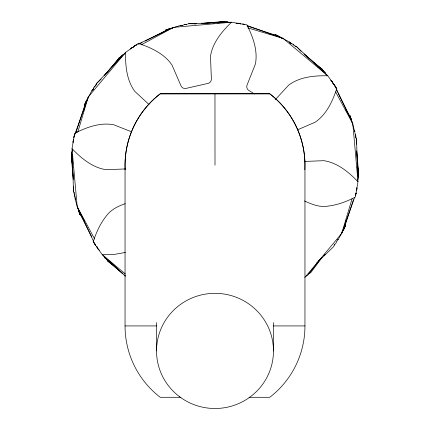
<?xml version="1.0" encoding="UTF-8"?>
<svg xmlns="http://www.w3.org/2000/svg" width="430" height="430" viewBox="0 0 430 430"><rect width="100%" height="100%" fill="white"/><g stroke="black" fill="none" stroke-linecap="round" stroke-linejoin="round"><path stroke-width="0.64" d="M180.939 397.293L160.239 397.293A89.956 89.956 0 0 1 125.044 325.924L125.044 165.195A89.956 89.956 0 0 1 160.207 93.81L269.728 93.767A89.956 89.956 0 0 1 304.956 165.115L304.956 325.924A89.956 89.956 0 0 1 269.76 397.293L249.056 397.293M156.531 350.918L156.531 322.559M273.469 350.918L273.469 322.559M74.256 193.36L73.498 191.5L73.605 186.147M356.395 144.238L356.502 138.885L355.744 137.025M73.288 178.343L71.305 156.993L71.998 154.408M83.549 111.096L86.306 100.749L87.962 98.653M342.038 231.738L343.694 229.636L346.451 219.289M358.002 175.977L358.695 173.392L356.712 152.048M73.304 179.563L71.606 152.817L72.369 150.253M77.722 132.3L88.231 97.035L125.598 52.401L138.304 43.403C150.984 47.574 164.26 53.648 172.005 65.027L180.987 85.817A4.52 4.52 0 0 0 186.921 88.193L207.05 83.619A4.52 4.52 0 0 0 211.377 78.91L210.49 56.282C212.56 42.672 221.907 31.46 231.539 22.22L246.89 24.843C252.904 36.76 257.995 50.439 255.425 63.962L247.073 85.016A4.52 4.52 0 0 0 249.594 90.891L254.506 93.982M304.832 277.474L341.764 233.35L352.084 198.725M357.631 180.132L358.394 177.569L356.696 150.828M125.221 276.082L102.206 254.598L93.208 241.886C96.089 232.78 100.077 223.939 105.99 216.376C110.634 209.802 117.804 206.233 125.227 203.696M295.222 46.015L296.453 46.531L327.794 75.793L336.792 88.499C332.616 101.179 326.547 114.455 315.163 122.201L297.431 129.86M73.084 142.857L73.035 141.518L73.654 139.61M75.728 133.236L86.306 100.749M343.694 229.636L353.444 199.697M356.346 190.78L356.964 188.867L356.916 187.534M88.231 97.035L73.783 137.401L74.557 135.547M341.764 233.35L354.637 197.402M355.314 195.51L356.217 192.989L355.438 194.838M165.254 30.971L165.614 30.003L180.509 25.461L182.508 25.273M73.035 141.518L73.756 139.648M93.299 89.096L94.019 87.225L96.675 84.21M336.701 241.289L335.981 243.16L334.105 245.073M356.244 190.743L356.964 188.867M75.594 133.08L76.373 131.231M95.82 84.973L96.341 83.737L125.598 52.401C125.318 65.742 126.64 80.281 134.8 91.37L148.984 104.485M334.696 244.181L333.659 246.648L316.292 263.337M84.914 105.463L84.484 104.522L91.805 90.778L93.514 88.714M336.83 241.085L338.195 239.612L345.516 225.863L345.086 224.928M84.484 104.522L85.683 102.91M113.606 65.312L119.191 57.792L120.927 56.782M321.979 257.559L310.809 272.599L308.493 273.937M343.919 228.013L345.516 225.863M116.965 61.877L122.356 55.051L124.711 53.777M321.317 258L307.644 275.34L305.289 276.614M105.07 74.798L119.191 57.792M104.205 75.658L122.356 55.051M275.254 99.663L288.82 84.995C299.909 76.83 314.448 75.513 327.794 75.793L283.155 38.426L247.207 25.558M91.805 90.778L93.622 88.811M130.446 49.047L131.354 48.069L133.741 46.854M94.019 87.225L95.895 85.312M133.859 46.639L134.794 45.682L137.218 44.537M318.635 260.827L320.979 258.441M323.79 255.576L325.198 254.146M96.341 83.737L101.163 79.104M161.46 33.32L169.565 28.627L172.226 28.31M141.185 44.865L173.559 27.359L231.539 22.22L188.689 23.693L187.453 24.198M140.906 43.204L142.104 42.597M145.087 41.081L169.565 28.627M138.428 43.967L173.559 27.359M274.732 35.104L275.673 34.679L289.417 42L291.481 43.709M131.354 48.069L133.192 47.257M182.137 25.601L184.588 24.515L186.593 24.386M134.794 45.682L136.654 44.924M138.514 44.166L140.374 43.409M125.431 252.448L114.751 254.345L102.206 254.598L125.291 273.921M337.179 239.779L338.195 239.612M165.614 30.003L168.259 29.616M213.269 22.967L223.197 21.5L225.782 22.188M217.408 22.978L227.373 21.801L229.937 22.564M202.519 23.419L223.197 21.5M194.613 23.881L196.623 23.752M201.299 23.456L227.373 21.801M180.509 25.461L182.513 25.386M236 23.327L238.677 23.225L240.585 23.849M304.607 161.438L323.908 160.686C337.518 162.755 348.73 172.102 357.975 181.734L355.347 197.085C346.87 201.482 337.797 204.911 328.273 206.083C319.861 207.604 311.938 204.449 304.467 200.95M125.388 168.947L106.092 169.7C92.477 167.635 81.265 158.283 72.025 148.651L74.648 133.305C86.564 127.291 100.244 122.195 113.773 124.764L131.725 131.892M184.588 24.515L186.593 24.499M125.044 325.924L156.595 325.924M273.405 325.924L304.956 325.924M188.689 23.693L196.048 23.838M268.449 33.567L279.441 36.496L281.542 38.157M247.89 27.912L283.155 38.426M248.228 26.337L279.441 36.496M244.686 24.655L242.794 23.973L244.643 24.752M348.741 115.267L350.187 115.81L354.858 132.037M74.96 196.349L75.266 199.687L79.813 214.581L81.259 215.124M238.677 23.225L240.547 23.951M289.847 43.011L292.97 44.215L295.985 46.87M247.11 25.789L248.959 26.569M275.673 34.679L277.286 35.878M314.346 63.398L322.403 69.386L323.747 71.703M106.253 258.688L107.597 261.005L115.654 266.987M317.791 66.747L325.144 72.546L326.418 74.901M103.582 255.484L104.856 257.839L113.783 264.88M304.881 54.836L322.403 69.386M107.597 261.005L122.545 273.41M304.031 53.954L325.144 72.546M104.856 257.839L122.953 273.776M124.463 275.103L125.469 275.99M289.417 42L291.379 43.817M330.654 80.184L332.127 81.549L333.648 84.533M96.659 246.449L97.873 248.841L99.346 250.201M292.97 44.215L293.921 45.15M333.556 84.054L334.508 84.989L335.368 86.806M296.453 46.531L301.091 51.358M335.4 87.053L336.792 88.499M93.208 241.886L94.6 243.332M345.87 109.919L351.568 119.76L351.804 121.755M78.195 208.636L78.432 210.625L84.13 220.472M335.647 91.972L352.831 123.749L357.975 181.734L356.502 138.885M73.498 191.5L72.025 148.651L77.169 206.636L94.67 239.005M338.2 93.487L351.568 119.76M78.432 210.625L91.8 236.898M335.943 88.021L352.831 123.749M77.169 206.636L93.487 241.155M94.342 242.971L95.492 245.396L94.476 242.918M332.127 81.549L332.938 83.382M354.863 132.945L355.675 134.778L355.889 138.121M74.11 192.264L74.32 195.607L75.132 197.44M96.793 246.39L97.873 248.841M334.508 84.989L335.266 86.849M336.787 90.563L337.545 92.423M350.187 115.81L350.482 117.793M357.131 162.803L358.695 173.392M71.305 156.993L72.482 164.937M72.675 166.26L72.869 167.587M79.421 211.931L79.813 214.581M357.137 166.937L358.394 177.569M71.606 152.817L72.858 163.448M354.734 130.704L354.788 132.037M75.218 198.348L75.266 199.687M355.675 134.778L355.696 136.788M74.309 194.269L74.32 195.607M214.968 93.788L215 165.152M304.838 169.769A89.956 89.956 0 0 0 269.76 93.826L160.239 93.826A89.956 89.956 0 0 0 125.162 169.769M179.407 396.6A58.469 57.582 0 0 0 272.969 358.432A58.469 57.582 0 0 0 192.624 297.721A58.469 57.582 0 0 0 179.407 396.6"/></g></svg>
